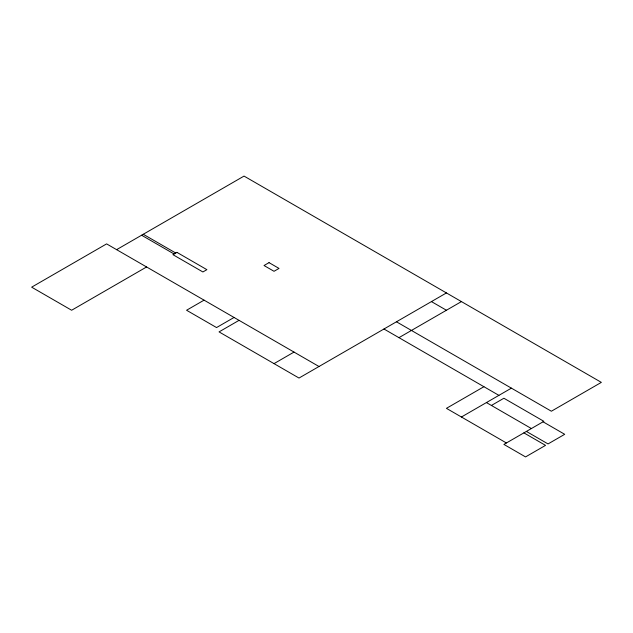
<?xml version="1.0" encoding="UTF-8"?>
<svg xmlns="http://www.w3.org/2000/svg" width="633" height="633" viewBox="0 0 633 633"><rect width="100%" height="100%" fill="white"/><g stroke="black" fill="none" stroke-linecap="round" stroke-linejoin="round"><path stroke-width="0.95" d="M116.607 249.663L244.037 176.085L601.35 382.379L551.375 411.228L396.456 321.793M146.587 266.968L71.632 310.249L31.65 287.168L106.613 243.887L319 366.507M204.055 300.153L186.569 310.249L216.549 327.562L234.044 317.465M239.045 320.345L219.05 331.89L299.005 378.051L446.431 292.937M274.026 363.627L294.013 352.083M398.956 337.658L461.425 301.593M483.913 386.708L446.431 408.348L506.4 442.965M461.425 417.005L511.401 388.148M491.406 405.46L503.9 398.244L543.882 421.333L503.9 444.413L525.556 456.915L545.543 445.371L523.895 432.869M431.437 301.593L446.431 310.249M383.962 329.002L498.907 395.364M543.051 421.807L564.699 434.309L548.043 443.931L526.387 431.429M486.413 402.572L531.388 428.541M143.256 234.273L175.745 253.026M141.594 235.231L174.075 253.983M176.908 252.353L172.912 254.664L202.892 271.968L206.888 269.666L176.908 252.353M269.025 262.64L264.024 265.528L274.026 271.296L279.018 268.416L269.025 262.64"/></g></svg>
